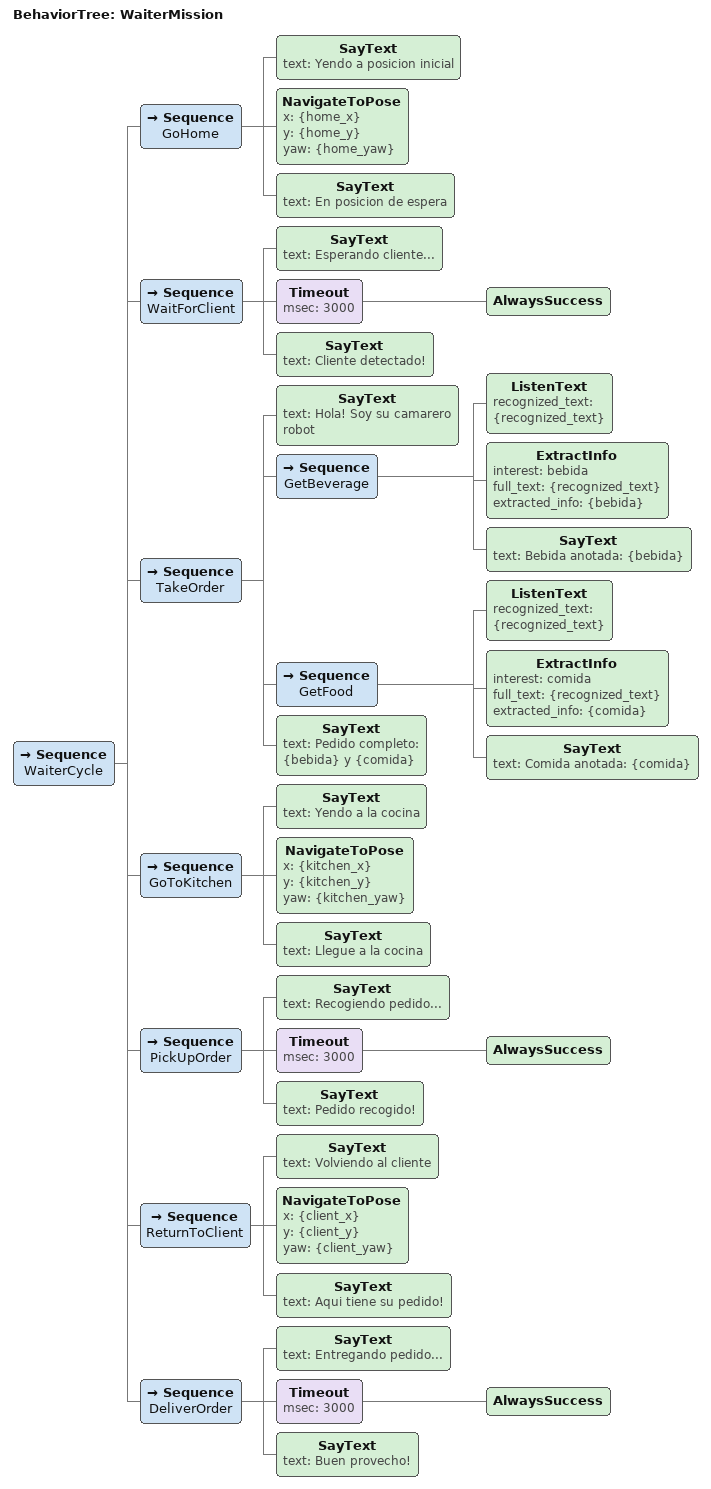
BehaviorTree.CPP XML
<?xml version="1.0"?>
<root BTCPP_format="4" main_tree_to_execute="WaiterMission">
  <BehaviorTree ID="WaiterMission">
    <Sequence name="WaiterCycle">

      <!-- Paso 1: Ir a posicion inicial -->
      <Sequence name="GoHome">
        <SayText text="Yendo a posicion inicial"/>
        <NavigateToPose x="{home_x}" y="{home_y}" yaw="{home_yaw}"/>
        <SayText text="En posicion de espera"/>
      </Sequence>

      <!-- Paso 2: Esperar cliente (simulado) -->
      <Sequence name="WaitForClient">
        <SayText text="Esperando cliente..."/>
        <Timeout msec="3000">
          <AlwaysSuccess/>
        </Timeout>
        <SayText text="Cliente detectado!"/>
      </Sequence>

      <!-- Paso 3: Tomar el pedido -->
      <Sequence name="TakeOrder">
        <SayText text="Hola! Soy su camarero robot"/>

        <Sequence name="GetBeverage">
          <ListenText recognized_text="{recognized_text}"/>
          <ExtractInfo interest="bebida" full_text="{recognized_text}" extracted_info="{bebida}"/>
          <SayText text="Bebida anotada: {bebida}"/>
        </Sequence>

        <Sequence name="GetFood">
          <ListenText recognized_text="{recognized_text}"/>
          <ExtractInfo interest="comida" full_text="{recognized_text}" extracted_info="{comida}"/>
          <SayText text="Comida anotada: {comida}"/>
        </Sequence>

        <SayText text="Pedido completo: {bebida} y {comida}"/>
      </Sequence>

      <!-- Paso 4: Ir a la cocina -->
      <Sequence name="GoToKitchen">
        <SayText text="Yendo a la cocina"/>
        <NavigateToPose x="{kitchen_x}" y="{kitchen_y}" yaw="{kitchen_yaw}"/>
        <SayText text="Llegue a la cocina"/>
      </Sequence>

      <!-- Paso 5: Recoger pedido (simulado) -->
      <Sequence name="PickUpOrder">
        <SayText text="Recogiendo pedido..."/>
        <Timeout msec="3000">
          <AlwaysSuccess/>
        </Timeout>
        <SayText text="Pedido recogido!"/>
      </Sequence>

      <!-- Paso 6: Volver al cliente -->
      <Sequence name="ReturnToClient">
        <SayText text="Volviendo al cliente"/>
        <NavigateToPose x="{client_x}" y="{client_y}" yaw="{client_yaw}"/>
        <SayText text="Aqui tiene su pedido!"/>
      </Sequence>

      <!-- Paso 7: Entregar -->
      <Sequence name="DeliverOrder">
        <SayText text="Entregando pedido..."/>
        <Timeout msec="3000">
          <AlwaysSuccess/>
        </Timeout>
        <SayText text="Buen provecho!"/>
      </Sequence>

    </Sequence>
  </BehaviorTree>
</root>
